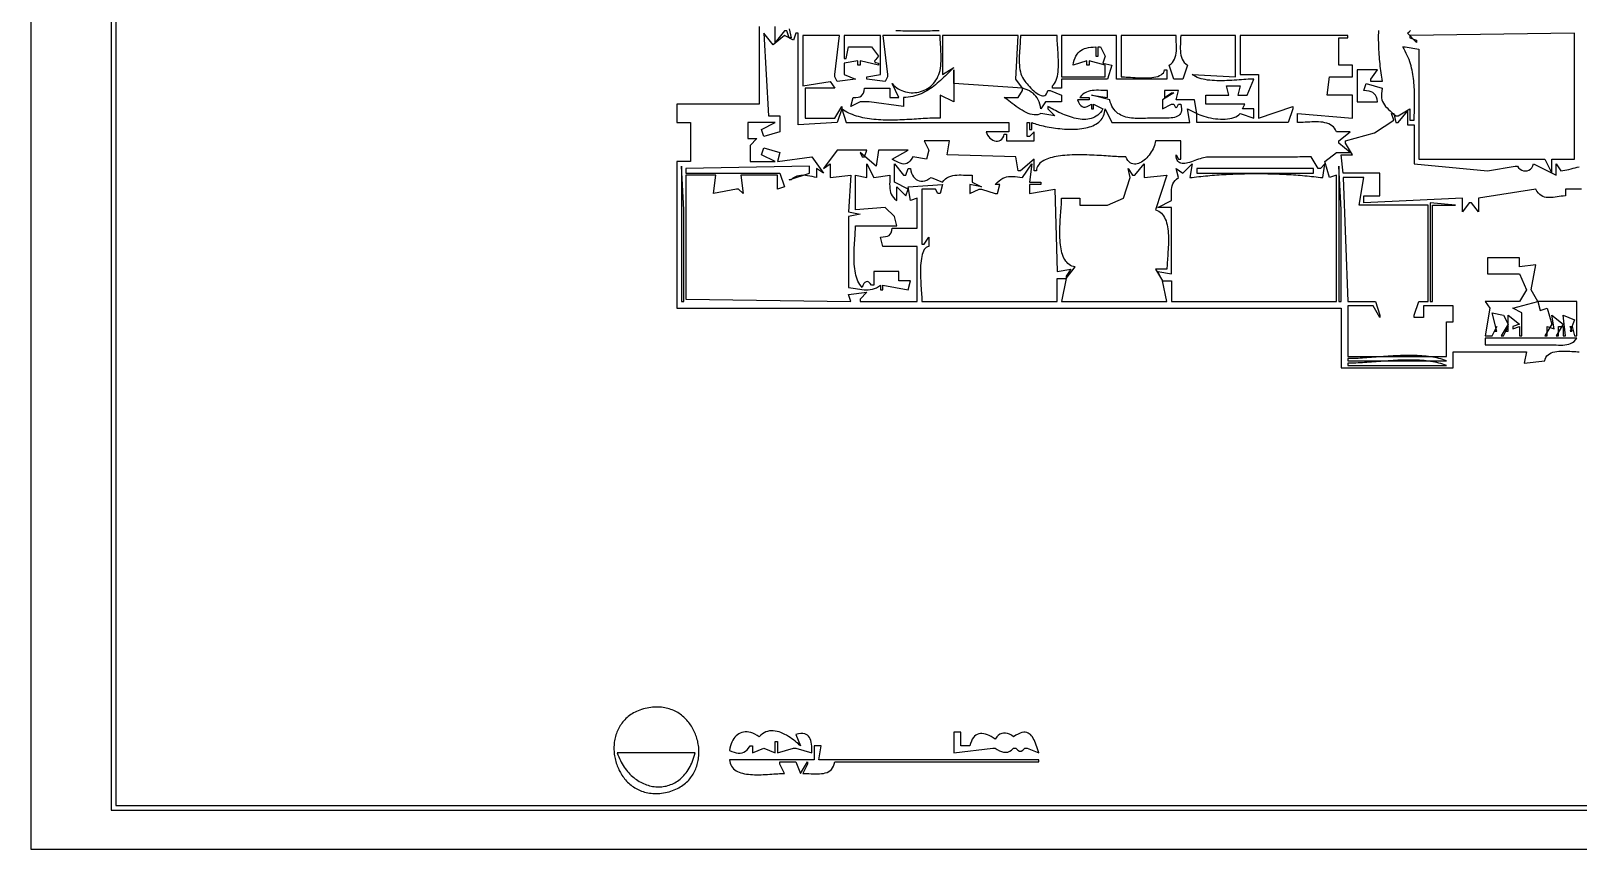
# Model space of a CAD drawing. Header units: metres. Extents: x 0 to 1224, y 0 to 792.
# Drawn here: x 0 to 676, y 0 to 357 of the extents above; entities that cross this region are included whole.
import ezdxf

# ---------------------------------------------------------------- set-up
doc = ezdxf.new("R2010")
doc.units = ezdxf.units.M

msp = doc.modelspace()

# ---------------------------------------------------------------- linework, layer by layer
for points in [[(0, 792), (0, 0), (1224, 0), (1224, 792), (0, 792)], [(35, 775), (35, 17), (1207, 17), (1207, 775), (35, 775)], [(37, 773), (37, 19), (1205, 19), (1205, 773), (37, 773)], [(318, 359), (318, 325), (282, 325), (282, 317), (288, 317), (288, 300), (282, 300), (282, 236), (572, 236), (572, 210), (621, 210), (621, 217), (653, 217), (652, 212), (661, 213), (661.1882, 213.8408), (661.4979, 214.5692), (661.9187, 215.1927), (662.4402, 215.7188), (663.0521, 216.1549), (663.7438, 216.5086), (664.5051, 216.7874), (665.3255, 216.9987), (666.1946, 217.15), (667.1021, 217.2488), (668.0376, 217.3027), (668.9906, 217.3191), (669.9508, 217.3055), (670.9078, 217.2694), (671.8511, 217.2183), (672.7705, 217.1597), (673.6554, 217.101), (674.4956, 217.0499), (675.2806, 217.0137), (676, 217)], [(331, 358), (332, 354), (331, 354), (330, 357), (329, 357), (325, 352), (325, 359)], [(320, 356), (322, 320), (327, 320), (327, 313), (320, 311), (319, 314), (325, 317), (313, 317), (313, 310), (317, 310), (314, 307), (314, 300), (325, 300), (319, 303), (320, 306), (327, 304), (326, 300), (341, 302), (346, 295), (343, 297), (343, 293), (342.0605, 293.2243), (341.0932, 293.4473), (340.1077, 293.6526), (339.1136, 293.8238), (338.1204, 293.9445), (337.1378, 293.9983), (336.1753, 293.9689), (335.2425, 293.8398), (334.349, 293.5948), (333.5043, 293.2174), (332.7181, 292.6912), (332, 292), (331, 292), (340, 295), (340, 298), (286, 297), (286, 295), (327, 295), (329, 289), (326, 288), (326, 294), (310, 294), (311, 286), (309, 288), (308, 288), (298, 286), (299, 294), (286, 294), (286, 240), (358, 239), (357, 242), (365, 243), (362, 240), (362, 239), (387, 239), (387, 263), (372, 263), (371, 267), (372.1485, 267.1052), (373.139, 267.2509), (373.9756, 267.4733), (374.6627, 267.8084), (375.2044, 268.2925), (375.605, 268.9616), (375.8688, 269.8521), (376, 271), (387, 271), (387, 284), (384, 283), (383, 289), (398, 290), (397, 286), (396, 286), (395, 288), (390, 288), (389, 288), (389, 264), (390, 264), (392, 267), (392, 263), (391.4271, 262.809), (390.9146, 262.5002), (390.4595, 262.0814), (390.0587, 261.5606), (389.7094, 260.9457), (389.4084, 260.2446), (389.1529, 259.4651), (388.9399, 258.6153), (388.7663, 257.7029), (388.6292, 256.7359), (388.5256, 255.7222), (388.4525, 254.6697), (388.4069, 253.5862), (388.3859, 252.4798), (388.3865, 251.3583), (388.4057, 250.2296), (388.4404, 249.1015), (388.4878, 247.9821), (388.5449, 246.8792), (388.6086, 245.8007), (388.6759, 244.7545), (388.744, 243.7486), (388.8098, 242.7907), (388.8703, 241.8889), (388.9225, 241.051), (388.9636, 240.285), (388.9904, 239.5986), (389, 239), (448, 239), (448, 249), (452, 249), (450, 239), (496, 239), (494, 248), (498, 248), (498, 239), (570, 239), (570, 294), (567, 293), (565, 300), (570, 304), (576, 304), (571, 308), (571, 309), (576, 313), (570, 313), (569.6456, 313.8137), (569.1981, 314.5231), (568.6649, 315.1349), (568.0536, 315.6556), (567.3717, 316.0919), (566.6268, 316.4504), (565.8263, 316.7378), (564.9777, 316.9606), (564.0887, 317.1255), (563.1667, 317.2391), (562.2192, 317.3081), (561.2538, 317.339), (560.278, 317.3385), (559.2993, 317.3133), (558.3253, 317.2699), (557.3634, 317.2151), (556.4212, 317.1553), (555.5063, 317.0973), (554.6261, 317.0476), (553.7881, 317.013), (553, 317), (553, 321), (577, 319), (577, 329), (566, 329), (567, 337), (577, 337), (577, 342), (571, 342), (571, 354), (575, 354), (575, 355), (528, 355), (528, 338), (536, 338), (536, 319), (551, 324), (551, 323), (549, 317), (509, 317), (509, 321), (509.6734, 320.6676), (510.4266, 320.3461), (511.2506, 320.0388), (512.1364, 319.7495), (513.0752, 319.4815), (514.058, 319.2385), (515.0759, 319.024), (516.1198, 318.8415), (517.181, 318.6947), (518.2503, 318.587), (519.319, 318.522), (520.378, 318.5032), (521.4185, 318.5342), (522.4314, 318.6185), (523.4078, 318.7597), (524.3388, 318.9613), (525.2155, 319.2269), (526.0289, 319.56), (526.7701, 319.9642), (527.4301, 320.443), (528, 321), (534, 319), (534, 323), (529, 323), (530, 325), (513, 325), (513, 329), (523, 329), (522, 333), (528, 333), (527, 329), (531, 329), (534, 336), (533.1792, 335.9905), (532.316, 335.9638), (531.4139, 335.9226), (530.4767, 335.8696), (529.508, 335.8074), (528.5115, 335.7387), (527.491, 335.6663), (526.4499, 335.5926), (525.3921, 335.5206), (524.3213, 335.4527), (523.241, 335.3917), (522.155, 335.3403), (521.0669, 335.3011), (519.9805, 335.2768), (518.8994, 335.2701), (517.8272, 335.2836), (516.7677, 335.3201), (515.7245, 335.3822), (514.7014, 335.4726), (513.7019, 335.5939), (512.7298, 335.7489), (511.7887, 335.9402), (510.8823, 336.1704), (510.0144, 336.4423), (509.1885, 336.7585), (508.4083, 337.1218), (507.6776, 337.5347), (507, 338), (526, 337), (526, 355), (502, 355), (501.9856, 354.0723), (501.9505, 353.1219), (501.9064, 352.1561), (501.8653, 351.1821), (501.839, 350.2072), (501.8394, 349.2385), (501.8783, 348.2834), (501.9676, 347.3492), (502.1191, 346.4429), (502.3448, 345.5719), (502.6564, 344.7435), (503.0659, 343.9648), (503.585, 343.2432), (504.2258, 342.5858), (505, 342), (503, 336), (499, 336), (497, 342), (497.7741, 342.5858), (498.4148, 343.2432), (498.934, 343.9648), (499.3435, 344.7435), (499.6551, 345.5719), (499.8808, 346.4429), (500.0323, 347.3492), (500.1216, 348.2835), (500.1605, 349.2385), (500.1609, 350.2072), (500.1346, 351.1821), (500.0935, 352.1561), (500.0494, 353.1219), (500.0143, 354.0723), (500, 355), (476, 355), (476, 337), (476.6584, 336.9874), (477.4028, 336.9529), (478.2229, 336.9015), (479.1088, 336.8382), (480.0503, 336.768), (481.0373, 336.6959), (482.0598, 336.6267), (483.1075, 336.5657), (484.1705, 336.5176), (485.2387, 336.4874), (486.3019, 336.4803), (487.3501, 336.5011), (488.3731, 336.5549), (489.3609, 336.6465), (490.3034, 336.7811), (491.1904, 336.9635), (492.0119, 337.1989), (492.7578, 337.492), (493.418, 337.848), (493.9825, 338.2718), (494.441, 338.7684), (494.7835, 339.3428), (495, 340), (496, 340), (496, 336), (474, 336), (474, 355), (450, 355), (450, 337), (469, 337), (469, 342), (462, 344), (462, 342), (461, 342), (461, 344), (455, 342), (455.248, 343.182), (455.5428, 344.2495), (455.8876, 345.2076), (456.2852, 346.0613), (456.7386, 346.8156), (457.2509, 347.4755), (457.8249, 348.0462), (458.4637, 348.5326), (459.1703, 348.9397), (459.9477, 349.2726), (460.7987, 349.5363), (461.7265, 349.7359), (462.734, 349.8763), (463.8241, 349.9627), (465, 350), (465, 346), (466, 346), (466, 350), (467, 350), (469, 346), (468, 343), (472, 342), (470, 336), (450, 336), (450, 332), (446, 332), (446, 333), (446.5099, 333.5203), (446.9539, 334.1258), (447.3358, 334.8094), (447.6598, 335.5643), (447.9295, 336.3836), (448.1491, 337.2603), (448.3224, 338.1876), (448.4534, 339.1586), (448.546, 340.1663), (448.6041, 341.2039), (448.6316, 342.2645), (448.6326, 343.3411), (448.6108, 344.4268), (448.5703, 345.5148), (448.5151, 346.5982), (448.4489, 347.67), (448.3758, 348.7233), (448.2997, 349.7513), (448.2245, 350.747), (448.1541, 351.7035), (448.0926, 352.614), (448.0437, 353.4715), (448.0116, 354.2691), (448, 355), (432, 355), (431.9878, 354.1675), (431.9545, 353.2865), (431.905, 352.363), (431.8443, 351.4031), (431.7771, 350.4127), (431.7084, 349.3979), (431.6432, 348.3648), (431.5862, 347.3192), (431.5425, 346.2673), (431.5168, 345.2151), (431.5141, 344.1686), (431.5394, 343.1338), (431.5974, 342.1167), (431.6931, 341.1234), (431.8314, 340.1599), (432.0172, 339.2322), (432.2554, 338.3463), (432.5509, 337.5083), (432.9085, 336.7242), (433.3333, 336), (433.6291, 335.5723), (433.9944, 335.077), (434.4215, 334.5278), (434.9028, 333.9383), (435.4307, 333.3221), (435.9975, 332.6931), (436.5957, 332.0647), (437.2177, 331.4508), (437.8558, 330.8649), (438.5024, 330.3208), (439.1499, 329.8321), (439.7907, 329.4124), (440.4172, 329.0756), (441.0217, 328.8351), (441.5967, 328.7047), (442.1346, 328.6981), (442.6277, 328.8289), (443.0683, 329.1109), (443.449, 329.5575), (443.7621, 330.1827), (444, 331), (445, 331), (450, 329), (450, 326), (443, 326), (441, 323), (440.7944, 324.0949), (440.5267, 325.1151), (440.195, 326.0626), (439.7978, 326.9394), (439.3334, 327.7478), (438.8001, 328.4898), (438.1963, 329.1674), (437.5204, 329.7829), (436.7706, 330.3382), (435.9453, 330.8354), (435.0429, 331.2767), (434.0616, 331.6642), (433, 332), (430, 336), (431, 355), (398, 355), (398, 338), (403, 341), (402.2611, 340.2887), (401.5293, 339.578), (400.8028, 338.8701), (400.0803, 338.1669), (399.3601, 337.4705), (398.6407, 336.7829), (397.9206, 336.1061), (397.1982, 335.4423), (396.472, 334.7934), (395.7405, 334.1616), (395.0022, 333.5487), (394.2554, 332.957), (393.4987, 332.3883), (392.7305, 331.8449), (391.9493, 331.3286), (391.1535, 330.8416), (390.3416, 330.386), (389.5121, 329.9636), (388.6635, 329.5766), (387.7941, 329.2271), (386.9026, 328.917), (385.9872, 328.6485), (385.0465, 328.4235), (384.079, 328.2441), (383.0831, 328.1123), (382.0572, 328.0303), (381, 328), (381, 324), (366, 326), (365, 326), (363, 326), (362, 326), (358, 324), (359, 328), (360.1786, 327.9925), (361.1498, 328.088), (361.9381, 328.3075), (362.5682, 328.672), (363.0648, 329.2025), (363.4525, 329.92), (363.756, 330.8455), (364, 332), (375, 332), (375, 328), (379, 328), (376, 334), (376.6304, 333.3505), (377.2956, 332.7605), (377.9923, 332.2296), (378.7172, 331.7574), (379.4669, 331.3436), (380.2383, 330.9878), (381.0281, 330.6897), (381.8329, 330.4489), (382.6494, 330.265), (383.4745, 330.1377), (384.3047, 330.0667), (385.1369, 330.0516), (385.9677, 330.0919), (386.7939, 330.1875), (387.6122, 330.3379), (388.4192, 330.5427), (389.2117, 330.8016), (389.9865, 331.1143), (390.7402, 331.4804), (391.4696, 331.8996), (392.1713, 332.3714), (392.8421, 332.8955), (393.4787, 333.4717), (394.0779, 334.0994), (394.6363, 334.7784), (395.1506, 335.5083), (395.6176, 336.2888), (396.034, 337.1194), (396.3966, 338), (396.6853, 338.8843), (396.9167, 339.8064), (397.0958, 340.7615), (397.2277, 341.745), (397.3177, 342.7522), (397.3709, 343.7786), (397.3924, 344.8194), (397.3874, 345.8699), (397.3611, 346.9257), (397.3185, 347.982), (397.2649, 349.0341), (397.2054, 350.0774), (397.1452, 351.1074), (397.0894, 352.1192), (397.0431, 353.1084), (397.0116, 354.0702), (397, 355), (372, 355), (374, 338), (374, 337), (373, 335), (365, 336), (365, 337), (371, 338), (371, 355), (355, 355), (355, 345), (356, 345), (357, 350), (367, 350), (370, 346), (369.3982, 345.1373), (368.845, 344.5017), (368.4316, 344.0437), (368.2492, 343.714), (368.389, 343.4631), (368.9422, 343.2415), (370, 343), (370, 342), (362, 344), (362, 342), (361, 342), (361, 344), (355, 343), (355, 338), (360, 336), (352, 335), (351, 337), (351, 338), (353, 355), (337, 355), (337, 333), (349, 335), (351, 332), (338, 332), (338, 319), (351, 319), (354, 324), (354, 323), (352, 317), (335, 316), (335, 356), (334, 356), (333, 353), (329, 355), (324, 351), (320, 356)], [(396.599, 357.0071), (395.6022, 356.9981), (394.6055, 356.9901), (393.6089, 356.9829), (392.6123, 356.9767), (391.6158, 356.9714), (390.6194, 356.9671), (389.6231, 356.9637), (388.6268, 356.9614), (387.6306, 356.9601), (386.6345, 356.9598), (385.6384, 356.9605), (384.6425, 356.9623), (383.6466, 356.9652), (382.6508, 356.9692), (381.6551, 356.9742), (380.6594, 356.9805), (379.6639, 356.9878), (378.6684, 356.9963), (377.673, 357.006)], [(588.3253, 357.2183), (588.2984, 356.1748), (588.2827, 355.1283), (588.278, 354.0798), (588.2841, 353.0302), (588.3008, 351.9804), (588.3279, 350.9313), (588.3651, 349.8839), (588.4123, 348.8391), (588.4693, 347.7978), (588.5358, 346.7609), (588.6116, 345.7294), (588.6965, 344.7041), (588.7903, 343.6861), (588.8928, 342.6762), (589.0038, 341.6753), (589.123, 340.6844), (589.2503, 339.7043), (589.3854, 338.7361), (589.5281, 337.7807), (589.6783, 336.8389), (589.8356, 335.9117), (590, 335), (585, 335), (585, 336), (588, 340), (579, 340), (579, 326), (588, 326), (587.7497, 327.1915), (587.4252, 328.1736), (587.0135, 328.9677), (586.5019, 329.5955), (585.8777, 330.0789), (585.1282, 330.4393), (584.2405, 330.6985), (583.202, 330.8782), (582, 331), (583, 334), (590, 332), (589.7691, 330.7931), (589.6478, 329.695), (589.6314, 328.6939), (589.7157, 327.7782), (589.896, 326.9362), (590.1679, 326.1562), (590.527, 325.4266), (590.9687, 324.7356), (591.4886, 324.0716), (592.0823, 323.4228), (592.7452, 322.7777), (593.4729, 322.1246), (594.2609, 321.4517), (595.1047, 320.7474), (596, 320), (597, 320), (602, 323), (602, 318), (604, 318), (604.0029, 319.1152), (604.011, 320.2149), (604.0227, 321.2997), (604.0365, 322.3704), (604.0512, 323.4274), (604.0652, 324.4713), (604.0771, 325.5029), (604.0856, 326.5228), (604.0891, 327.5314), (604.0863, 328.5296), (604.0757, 329.5178), (604.056, 330.4967), (604.0256, 331.467), (603.9833, 332.4291), (603.9274, 333.3839), (603.8567, 334.3318), (603.7697, 335.2735), (603.665, 336.2096), (603.5411, 337.1407), (603.3967, 338.0674), (603.2303, 338.9905), (603.0404, 339.9104), (602.8257, 340.8278), (602.5848, 341.7433), (602.3162, 342.6575), (602.0185, 343.5711), (601.6902, 344.4847), (601.33, 345.3988), (600.9365, 346.3142), (600.5081, 347.2313), (600.0435, 348.1509), (599.5413, 349.0736), (599, 350), (600, 350), (606, 349), (606, 301), (661, 301), (664, 295), (664, 301), (674, 301), (674, 356), (602, 355), (602, 354), (605, 353), (605, 352), (601, 356), (601.7612, 356.5761), (602.4018, 357.2304)], [(403, 340), (403, 326), (397, 329), (397, 319), (396.127, 318.9945), (395.2363, 318.979), (394.3289, 318.9543), (393.4058, 318.9215), (392.4678, 318.8815), (391.5161, 318.8355), (390.5515, 318.7843), (389.5751, 318.729), (388.5877, 318.6706), (387.5905, 318.6102), (386.5842, 318.5486), (385.5701, 318.487), (384.5489, 318.4263), (383.5217, 318.3675), (382.4894, 318.3117), (381.4531, 318.2598), (380.4136, 318.2129), (379.3721, 318.172), (378.3293, 318.138), (377.2864, 318.112), (376.2443, 318.095), (375.2039, 318.088), (374.1663, 318.092), (373.1324, 318.1079), (372.1031, 318.1369), (371.0795, 318.1799), (370.0625, 318.238), (369.0532, 318.3121), (368.0524, 318.4032), (367.0611, 318.5123), (366.0804, 318.6405), (365.1112, 318.7888), (364.1544, 318.9582), (363.2111, 319.1496), (362.2822, 319.3641), (361.3687, 319.6027), (360.4715, 319.8663), (359.5917, 320.1561), (358.7301, 320.473), (357.8879, 320.818), (357.0659, 321.1921), (356.2651, 321.5964), (355.4866, 322.0317), (354.7312, 322.4993), (354, 323), (356, 317), (427, 317), (427, 313), (417, 313), (417.2919, 312.1971), (417.6891, 311.4616), (418.1753, 310.8022), (418.7341, 310.2277), (419.3491, 309.7467), (420.0041, 309.3679), (420.6827, 309.1002), (421.3685, 308.9521), (422.0452, 308.9325), (422.6965, 309.05), (423.3061, 309.3134), (423.8575, 309.7314), (424.3346, 310.3126), (424.7208, 311.0659), (425, 312), (426, 312), (426, 309), (438, 309), (438, 313), (436, 311), (435, 311), (435, 317), (436, 317), (436, 314), (437, 314), (437, 317), (437.6015, 316.7885), (438.2457, 316.5772), (438.9298, 316.3671), (439.6514, 316.1595), (440.4076, 315.9555), (441.1959, 315.7562), (442.0137, 315.5628), (442.8584, 315.3764), (443.7273, 315.1982), (444.6178, 315.0293), (445.5273, 314.8708), (446.4531, 314.724), (447.3927, 314.5899), (448.3433, 314.4696), (449.3024, 314.3644), (450.2674, 314.2754), (451.2356, 314.2037), (452.2043, 314.1505), (453.1711, 314.1169), (454.1332, 314.104), (455.088, 314.1131), (456.0329, 314.1452), (456.9653, 314.2014), (457.8825, 314.2831), (458.7819, 314.3912), (459.6609, 314.5269), (460.5169, 314.6914), (461.3473, 314.8859), (462.1493, 315.1114), (462.9204, 315.3691), (463.658, 315.6601), (464.3594, 315.9857), (465.0221, 316.3469), (465.6433, 316.7448), (466.2204, 317.1808), (466.751, 317.6558), (467.2322, 318.171), (467.6615, 318.7276), (468.0362, 319.3267), (468.3538, 319.9694), (468.6116, 320.657), (468.807, 321.3905), (468.9373, 322.1711), (469, 323), (472, 317), (506, 317), (505, 323), (509, 321), (508, 327), (500, 327), (501, 331), (495, 331), (495, 328), (498, 330), (499, 330), (494, 327), (494, 323), (498, 325), (499, 325), (499.5339, 323.8485), (500, 323.4647), (500.466, 323.8485), (501, 325), (502, 325), (502.2501, 323.9666), (502.3595, 323.057), (502.3379, 322.2632), (502.1949, 321.5775), (501.9399, 320.9922), (501.5827, 320.4996), (501.1328, 320.0919), (500.5998, 319.7612), (499.9934, 319.5), (499.3231, 319.3005), (498.5985, 319.1548), (497.8292, 319.0553), (497.0249, 318.9941), (496.1951, 318.9637), (495.3494, 318.9561), (494.4974, 318.9637), (493.6488, 318.9787), (492.8131, 318.9934), (492, 319), (491.122, 318.9924), (490.2343, 318.9722), (489.3393, 318.9432), (488.4391, 318.9088), (487.5361, 318.8729), (486.6326, 318.8389), (485.7309, 318.8106), (484.8332, 318.7916), (483.942, 318.7855), (483.0594, 318.7961), (482.1879, 318.8268), (481.3296, 318.8815), (480.4869, 318.9637), (479.6621, 319.0771), (478.8574, 319.2254), (478.0753, 319.4121), (477.3179, 319.6409), (476.5877, 319.9155), (475.8868, 320.2395), (475.2176, 320.6166), (474.5823, 321.0504), (473.9834, 321.5446), (473.423, 322.1027), (472.9036, 322.7285), (472.4273, 323.4256), (471.9965, 324.1977), (471.6135, 325.0483), (471.2805, 325.9812), (471, 327), (463, 329), (470, 328), (470, 331), (469.0367, 331.0123), (468.0722, 331.0409), (467.1109, 331.0729), (466.1572, 331.0956), (465.2154, 331.0962), (464.29, 331.0619), (463.3852, 330.98), (462.5056, 330.8376), (461.6554, 330.6221), (460.839, 330.3207), (460.061, 329.9205), (459.3255, 329.4088), (458.637, 328.7729), (458, 328), (462, 328), (462, 327), (457, 327), (457.4128, 325.927), (457.8742, 325.0758), (458.3906, 324.4426), (458.9682, 324.0234), (459.6136, 323.8142), (460.333, 323.8112), (461.133, 324.0105), (462.0198, 324.408), (463, 325), (463, 323), (464, 323), (464, 325), (468, 323), (467.5012, 322.1815), (466.9605, 321.4536), (466.3804, 320.8125), (465.7634, 320.2548), (465.1122, 319.7768), (464.4293, 319.375), (463.7173, 319.0459), (462.9787, 318.7858), (462.2163, 318.5913), (461.4324, 318.4587), (460.6298, 318.3844), (459.811, 318.365), (458.9785, 318.3969), (458.135, 318.4764), (457.283, 318.6), (456.4251, 318.7643), (455.5638, 318.9655), (454.7019, 319.2001), (453.8417, 319.4646), (452.986, 319.7555), (452.1373, 320.069), (451.2981, 320.4018), (450.4711, 320.7501), (449.6588, 321.1106), (448.8638, 321.4794), (448.0887, 321.8533), (447.3361, 322.2284), (446.6085, 322.6014), (445.9085, 322.9686), (445.2387, 323.3265), (444.6016, 323.6714), (444, 324), (444, 323), (447, 320), (441, 321), (440.325, 320.6442), (439.6024, 320.426), (438.8378, 320.3348), (438.0372, 320.36), (437.2061, 320.4912), (436.3504, 320.7177), (435.4758, 321.0291), (434.588, 321.4147), (433.6928, 321.8642), (432.796, 322.3668), (431.9032, 322.912), (431.0203, 323.4894), (430.1529, 324.0884), (429.3068, 324.6984), (428.4878, 325.3089), (427.7016, 325.9094), (426.954, 326.4893), (426.2507, 327.038), (425.5974, 327.5451), (425, 328), (431, 328), (433, 331), (433, 332), (403, 334), (403, 340)], [(677, 288), (670, 288), (670, 285), (669.0504, 284.9482), (668.1224, 284.8583), (667.2162, 284.7437), (666.3321, 284.6176), (665.4704, 284.4933), (664.6316, 284.3843), (663.8159, 284.3038), (663.0236, 284.2651), (662.255, 284.2817), (661.5105, 284.3667), (660.7904, 284.5336), (660.095, 284.7956), (659.4246, 285.1662), (658.7796, 285.6586), (658.1603, 286.2861), (657.567, 287.0621), (657, 288), (632, 284), (632, 278), (629, 282), (628, 282), (625, 278), (625, 284), (582, 282), (582, 285), (589, 285), (589, 295), (573, 295), (572, 303), (577, 303), (574, 308), (574, 309), (586.6242, 312.5849), (595, 318), (594, 321), (595, 321), (596, 317), (597, 317), (601, 322), (601, 316), (604, 316), (604, 299), (636, 296), (648, 298), (649, 298), (649.5556, 297.2287), (650.2112, 296.6368), (650.9386, 296.222), (651.7101, 295.9819), (652.4977, 295.9143), (653.2736, 296.0168), (654.0098, 296.287), (654.6784, 296.7228), (655.2516, 297.3218), (655.7014, 298.0816), (656, 299), (666, 294), (666, 299), (668, 296), (668.8441, 296.0526), (669.7158, 296.1793), (670.6082, 296.3627), (671.5145, 296.5855), (672.428, 296.8302), (673.3418, 297.0795), (674.249, 297.316), (675.143, 297.5223), (676.0169, 297.681)], [(390, 309), (392, 305), (391, 301), (385, 302), (384.3908, 300.9608), (383.771, 300.1584), (383.1361, 299.5738), (382.4814, 299.1881), (381.8027, 298.9825), (381.0953, 298.938), (380.3549, 299.0359), (379.5769, 299.2573), (378.7569, 299.5832), (377.8904, 299.9949), (376.9729, 300.4734), (376, 301), (383, 305), (370, 305), (369, 298), (362, 304), (363, 302), (364, 302), (365, 305), (352, 305), (346, 297), (349, 299), (349, 293), (358, 294), (357, 278), (362, 277), (357, 276), (357, 245), (358.0197, 244.8704), (359.0184, 244.7231), (359.9981, 244.5686), (360.9608, 244.4174), (361.9085, 244.2802), (362.8432, 244.1675), (363.7669, 244.0898), (364.6815, 244.0578), (365.5892, 244.082), (366.4918, 244.173), (367.3915, 244.3414), (368.2901, 244.5977), (369.1897, 244.9525), (370.0923, 245.4164), (371, 246), (371, 244), (372, 244), (372, 246), (383, 244), (384, 248), (379, 248), (379, 252), (368, 252), (368, 246), (367, 246), (366.4017, 246.8608), (365.7973, 247.4), (365.204, 247.6376), (364.6387, 247.5935), (364.1186, 247.2878), (363.6607, 246.7403), (363.2821, 245.971), (363, 245), (362.4439, 245.645), (361.9445, 246.3381), (361.499, 247.0762), (361.1047, 247.8564), (360.7589, 248.6754), (360.459, 249.5302), (360.2022, 250.4177), (359.9858, 251.335), (359.8072, 252.2787), (359.6635, 253.2461), (359.5522, 254.2338), (359.4706, 255.2389), (359.4159, 256.2582), (359.3854, 257.2888), (359.3764, 258.3275), (359.3863, 259.3712), (359.4123, 260.417), (359.4517, 261.4616), (359.5018, 262.502), (359.56, 263.5352), (359.6236, 264.5581), (359.6897, 265.5675), (359.7558, 266.5605), (359.8192, 267.5339), (359.8771, 268.4847), (359.9268, 269.4098), (359.9656, 270.306), (359.9909, 271.1705), (360, 272), (378, 272), (377, 276), (373, 280), (360, 279), (360, 294), (365, 293), (365, 299), (368, 293), (375, 294), (374.9879, 293.031), (374.9615, 292.0626), (374.9356, 291.1002), (374.9254, 290.1493), (374.9456, 289.2152), (375.0113, 288.3035), (375.1374, 287.4194), (375.3388, 286.5684), (375.6306, 285.756), (376.0277, 284.9875), (376.5449, 284.2684), (377.1974, 283.6041), (378, 283), (378, 289), (382, 285), (383, 288), (377, 291), (377, 299), (381, 294), (382, 294), (383, 297), (384, 297), (384.2115, 295.9173), (384.5088, 294.9443), (384.887, 294.0843), (385.3414, 293.3404), (385.8669, 292.7158), (386.4587, 292.2139), (387.1121, 291.8378), (387.8221, 291.5907), (388.5839, 291.476), (389.3927, 291.4968), (390.2435, 291.6563), (391.1316, 291.9579), (392.052, 292.4047), (393, 293), (398, 291), (398.5858, 291.7741), (399.2432, 292.4148), (399.9649, 292.934), (400.7435, 293.3435), (401.572, 293.6551), (402.4429, 293.8808), (403.3492, 294.0323), (404.2835, 294.1216), (405.2386, 294.1605), (406.2072, 294.1609), (407.1821, 294.1346), (408.1561, 294.0935), (409.1219, 294.0494), (410.0723, 294.0143), (411, 294), (411, 291), (415, 289), (410, 290), (410, 286), (414, 288), (415, 288), (421, 286), (422, 286), (423, 290), (421, 290), (421.846, 290.8757), (422.6772, 291.6093), (423.5012, 292.2102), (424.3254, 292.6879), (425.1574, 293.0518), (426.0048, 293.3113), (426.8751, 293.476), (427.7758, 293.5551), (428.7145, 293.5583), (429.6987, 293.495), (430.736, 293.3745), (431.8339, 293.2063), (433, 293), (437, 299), (436, 291), (441, 291), (441, 290), (436, 290), (436, 286), (447, 288), (448, 252), (454, 253), (452, 250), (452, 249), (456, 254), (455.2413, 254.1643), (454.5387, 254.4041), (453.8901, 254.7158), (453.2935, 255.0959), (452.7471, 255.541), (452.2487, 256.0477), (451.7966, 256.6123), (451.3887, 257.2316), (451.0231, 257.902), (450.6978, 258.62), (450.4108, 259.3822), (450.1602, 260.1851), (449.944, 261.0253), (449.7604, 261.8993), (449.6072, 262.8036), (449.4826, 263.7347), (449.3845, 264.6893), (449.3112, 265.6637), (449.2605, 266.6547), (449.2305, 267.6586), (449.2192, 268.672), (449.2248, 269.6915), (449.2452, 270.7136), (449.2785, 271.7349), (449.3227, 272.7518), (449.3759, 273.7609), (449.436, 274.7587), (449.5012, 275.7418), (449.5696, 276.7067), (449.639, 277.6499), (449.7076, 278.568), (449.7734, 279.4575), (449.8345, 280.315), (449.8888, 281.1369), (449.9345, 281.9198), (449.9696, 282.6603), (449.992, 283.3548), (450, 284), (458, 284), (458, 281), (470, 281), (477, 284), (480, 293), (479, 297), (481, 294), (482, 294), (486, 299), (486, 293), (496, 294), (491, 279), (491.746, 278.7234), (492.4266, 278.3701), (493.0445, 277.9442), (493.6025, 277.4498), (494.1033, 276.8914), (494.5496, 276.273), (494.9441, 275.5989), (495.2897, 274.8733), (495.589, 274.1005), (495.8447, 273.2846), (496.0597, 272.43), (496.2366, 271.5407), (496.3783, 270.6211), (496.4873, 269.6754), (496.5665, 268.7078), (496.6186, 267.7224), (496.6463, 266.7237), (496.6524, 265.7157), (496.6397, 264.7026), (496.6107, 263.6888), (496.5684, 262.6785), (496.5153, 261.6758), (496.4544, 260.685), (496.3882, 259.7103), (496.3196, 258.756), (496.2512, 257.8262), (496.1858, 256.9252), (496.1262, 256.0572), (496.0751, 255.2265), (496.0352, 254.4372), (496.0092, 253.6936), (496, 253), (491, 253), (494, 248), (492, 252), (498, 251), (498, 280), (492, 280), (498, 283), (497.9909, 283.9897), (497.9734, 284.9631), (497.9641, 285.9165), (497.9796, 286.8463), (498.0367, 287.7488), (498.152, 288.6205), (498.3421, 289.4577), (498.6239, 290.2568), (499.0139, 291.0142), (499.5287, 291.7263), (500.1852, 292.3894), (501, 293), (500, 297), (503, 295), (507, 299), (506, 293), (506.9618, 293.1192), (507.9276, 293.2342), (508.8974, 293.345), (509.8708, 293.4517), (510.8479, 293.5541), (511.8284, 293.6524), (512.8122, 293.7465), (513.7991, 293.8365), (514.7891, 293.9222), (515.7819, 294.0038), (516.7774, 294.0811), (517.7756, 294.1543), (518.7761, 294.2233), (519.779, 294.2882), (520.784, 294.3488), (521.7911, 294.4053), (522.7999, 294.4576), (523.8106, 294.5057), (524.8228, 294.5496), (525.8364, 294.5893), (526.8513, 294.6249), (527.8674, 294.6563), (528.8844, 294.6834), (529.9024, 294.7064), (530.921, 294.7253), (531.9402, 294.7399), (532.9599, 294.7504), (533.9798, 294.7566), (534.9999, 294.7587), (536.02, 294.7566), (537.0399, 294.7504), (538.0596, 294.7399), (539.0788, 294.7253), (540.0975, 294.7065), (541.1154, 294.6835), (542.1325, 294.6563), (543.1485, 294.6249), (544.1635, 294.5894), (545.1771, 294.5496), (546.1893, 294.5057), (547.1999, 294.4576), (548.2088, 294.4053), (549.2158, 294.3489), (550.2208, 294.2882), (551.2237, 294.2234), (552.2243, 294.1544), (553.2224, 294.0812), (554.218, 294.0038), (555.2108, 293.9222), (556.2008, 293.8365), (557.1877, 293.7466), (558.1715, 293.6524), (559.152, 293.5542), (560.129, 293.4517), (561.1025, 293.345), (562.0722, 293.2342), (563.0381, 293.1192), (564, 293), (565, 299), (563, 297), (562, 297), (559, 302), (557.9992, 301.9998), (556.9984, 301.9996), (555.9975, 301.9991), (554.9967, 301.9984), (553.9959, 301.9976), (552.995, 301.9967), (551.9941, 301.9956), (550.9932, 301.9944), (549.9923, 301.9931), (548.9914, 301.9917), (547.9905, 301.9902), (546.9896, 301.9886), (545.9887, 301.9869), (544.9878, 301.9852), (543.9868, 301.9835), (542.9859, 301.9817), (541.985, 301.98), (540.9841, 301.9782), (539.9831, 301.9764), (538.9822, 301.9746), (537.9813, 301.9729), (536.9804, 301.9712), (535.9795, 301.9696), (534.9786, 301.968), (533.9777, 301.9665), (532.9769, 301.9651), (531.976, 301.9638), (530.9752, 301.9626), (529.9744, 301.9615), (528.9736, 301.9606), (527.9728, 301.9598), (526.972, 301.9591), (525.9713, 301.9587), (524.9705, 301.9584), (523.9699, 301.9583), (522.9692, 301.9584), (521.9685, 301.9587), (520.9679, 301.9593), (519.9673, 301.9601), (518.9668, 301.9612), (517.9662, 301.9625), (516.9657, 301.9641), (515.9653, 301.966), (514.9648, 301.9682), (513.9645, 301.9707)], [(513.9644, 301.9707), (513.3281, 301.937), (512.6563, 301.8393), (511.9544, 301.6872), (511.2281, 301.4902), (510.4827, 301.2582), (509.7237, 301.0006), (508.9567, 300.7271), (508.1871, 300.4475), (507.4204, 300.1713), (506.6621, 299.9082), (505.9177, 299.6678), (505.1926, 299.4598), (504.4924, 299.2938), (503.8225, 299.1794), (503.1885, 299.1264), (502.5958, 299.1444), (502.0499, 299.2429), (501.5563, 299.4317), (501.1204, 299.7204), (500.7478, 300.1186), (500.444, 300.6361), (500.2144, 301.2823), (500.0646, 302.0671), (500, 303), (501, 301), (502, 301), (502, 309), (492, 309), (491, 309), (490.8974, 308.3497), (490.7348, 307.6764), (490.5158, 306.9864), (490.2441, 306.2863), (489.9235, 305.5822), (489.5577, 304.8806), (489.1503, 304.1879), (488.7051, 303.5104), (488.2259, 302.8545), (487.7162, 302.2265), (487.1799, 301.6329), (486.6206, 301.08), (486.0421, 300.5741), (485.448, 300.1216), (484.8421, 299.729), (484.2281, 299.4025), (483.6097, 299.1486), (482.9906, 298.9735), (482.3745, 298.8838), (481.7651, 298.8857), (481.1662, 298.9856), (480.5815, 299.1899), (480.0146, 299.5049), (479.4693, 299.9371), (478.9493, 300.4927), (478.4582, 301.1782), (478, 302), (477.4411, 302.0056), (476.8299, 302.0218), (476.169, 302.0475), (475.4611, 302.0816), (474.7091, 302.1232), (473.9155, 302.1711), (473.0831, 302.2243), (472.2146, 302.2818), (471.3128, 302.3425), (470.3802, 302.4053), (469.4197, 302.4692), (468.434, 302.5332), (467.4257, 302.5961), (466.3975, 302.6571), (465.3523, 302.7149), (464.2926, 302.7685), (463.2213, 302.8169), (462.1409, 302.8591), (461.0543, 302.894), (459.9641, 302.9205), (458.8731, 302.9376), (457.7839, 302.9442), (456.6993, 302.9393), (455.622, 302.9219), (454.5547, 302.8908), (453.5001, 302.8451), (452.4609, 302.7836), (451.4398, 302.7054), (450.4395, 302.6093), (449.4628, 302.4944), (448.5124, 302.3596), (447.591, 302.2037), (446.7012, 302.0259), (445.8458, 301.8249), (445.0275, 301.5999), (444.249, 301.3496), (443.5131, 301.0732), (442.8224, 300.7694), (442.1796, 300.4373), (441.5876, 300.0758), (441.0488, 299.6839), (440.5662, 299.2605), (440.1424, 298.8046), (439.78, 298.315), (439.4819, 297.7908), (439.2507, 297.231), (439.0892, 296.6344), (439, 296), (438, 296), (438, 301), (432, 296), (431, 296), (430, 302), (400, 303), (401, 309), (390, 309)], [(284, 298), (284, 239), (285, 239), (285, 279), (284, 298)], [(571, 298), (571, 239), (572, 239), (572, 279), (571, 298)], [(509, 297), (509, 295), (560, 295), (560, 297), (509, 297)], [(573, 293), (575, 239), (587, 239), (589, 233), (589, 232), (586, 237), (575, 237), (575, 215), (618, 215), (618, 230), (621, 230), (621, 237), (608, 237), (608, 232), (604, 232), (604, 233), (606, 239), (610, 239), (610, 281), (580, 281), (582, 293), (573, 293)], [(611, 282), (611, 239), (612, 239), (612, 281), (622, 281), (611, 282)], [(636, 258), (636, 251), (650, 251), (653, 244), (650, 239), (635, 239), (637, 236), (635, 224), (638, 224), (640, 228), (639, 226), (640, 226), (638, 234), (643, 233), (645, 229), (642, 224), (643, 224), (645, 228), (644, 226), (645, 226), (645, 233), (650, 229), (647, 228), (647, 227), (650, 228), (650, 224), (651, 224), (651, 234), (647, 236), (658, 239), (659, 235), (662, 236), (664, 229), (661, 224), (662, 224), (662, 228), (665, 227), (664, 233), (669, 229), (666, 224), (667, 224), (667, 228), (669, 228), (669, 224), (670, 224), (669, 233), (674, 231), (672, 226), (673, 226), (672, 228), (673, 228), (674, 224), (675, 224), (675, 239), (658, 239), (655, 244), (657, 255), (650, 254), (650, 258), (636, 258)], [(635, 223), (635, 220), (664, 220), (664.9715, 219.9878), (665.9415, 219.9611), (666.9047, 219.935), (667.8558, 219.9244), (668.7896, 219.9443), (669.7007, 220.0097), (670.5839, 220.1356), (671.4338, 220.3369), (672.2452, 220.6287), (673.0128, 221.0259), (673.7314, 221.5435), (674.3955, 222.1965), (675, 223), (635, 223)], [(575, 214), (575, 213), (618, 213), (617.2218, 213.3082), (616.419, 213.5912), (615.5926, 213.8498), (614.7437, 214.0849), (613.8733, 214.2974), (612.9827, 214.4879), (612.0729, 214.6576), (611.1449, 214.8071), (610.2, 214.9373), (609.2392, 215.0491), (608.2637, 215.1434), (607.2744, 215.221), (606.2726, 215.2827), (605.2593, 215.3295), (604.2356, 215.3621), (603.2027, 215.3814), (602.1616, 215.3883), (601.1135, 215.3836), (600.0594, 215.3683), (599.0004, 215.343), (597.9377, 215.3088), (596.8724, 215.2664), (595.8055, 215.2166), (594.7382, 215.1605), (593.6716, 215.0987), (592.6067, 215.0323), (591.5447, 214.9619), (590.4867, 214.8885), (589.4338, 214.813), (588.387, 214.7361), (587.3475, 214.6588), (586.3165, 214.5818), (585.2949, 214.5061), (584.2839, 214.4325), (583.2847, 214.3618), (582.2982, 214.295), (581.3256, 214.2328), (580.3681, 214.1762), (579.4267, 214.1259), (578.5025, 214.0828), (577.5966, 214.0479), (576.7102, 214.0218), (575.8442, 214.0056), (575, 214)], [(575, 212), (575, 211), (618, 211), (617.2218, 211.3082), (616.419, 211.5912), (615.5926, 211.8498), (614.7436, 212.0849), (613.8733, 212.2974), (612.9827, 212.4879), (612.0728, 212.6576), (611.1449, 212.8071), (610.2, 212.9373), (609.2392, 213.0491), (608.2636, 213.1434), (607.2744, 213.221), (606.2725, 213.2827), (605.2592, 213.3295), (604.2356, 213.3621), (603.2027, 213.3814), (602.1616, 213.3883), (601.1134, 213.3836), (600.0593, 213.3683), (599.0004, 213.343), (597.9377, 213.3088), (596.8724, 213.2664), (595.8055, 213.2166), (594.7382, 213.1605), (593.6715, 213.0987), (592.6067, 213.0323), (591.5447, 212.9619), (590.4867, 212.8885), (589.4337, 212.813), (588.387, 212.7361), (587.3475, 212.6588), (586.3165, 212.5818), (585.2949, 212.5061), (584.2839, 212.4325), (583.2847, 212.3618), (582.2982, 212.295), (581.3256, 212.2328), (580.3681, 212.1762), (579.4267, 212.1259), (578.5025, 212.0828), (577.5966, 212.0479), (576.7102, 212.0218), (575.8442, 212.0056), (575, 212)], [(269, 61.5208), (268.1783, 61.3383), (267.3824, 61.1306), (266.612, 60.8983), (265.867, 60.6422), (265.1473, 60.3629), (264.4526, 60.0612), (263.7829, 59.7377), (263.138, 59.3932), (262.5178, 59.0282), (261.922, 58.6436), (261.3506, 58.24), (260.8034, 57.8181), (260.2803, 57.3786), (259.781, 56.9222), (259.3056, 56.4496), (258.8537, 55.9614), (258.4253, 55.4585), (258.0201, 54.9414), (257.6382, 54.4109), (257.2792, 53.8676), (256.9432, 53.3123), (256.6298, 52.7456), (256.339, 52.1683), (256.0706, 51.581), (255.8245, 50.9844), (255.6005, 50.3793), (255.3984, 49.7663), (255.2182, 49.1461), (255.0596, 48.5194), (254.9226, 47.8869), (254.8069, 47.2493), (254.7125, 46.6073), (254.6391, 45.9615), (254.5867, 45.3128), (254.555, 44.6617), (254.544, 44.009), (254.5535, 43.3553), (254.5832, 42.7014), (254.6332, 42.048), (254.7032, 41.3956), (254.793, 40.7452), (254.9026, 40.0972), (255.0318, 39.4525), (255.1804, 38.8117), (255.3484, 38.1755), (255.5354, 37.5446), (255.7414, 36.9198), (255.9663, 36.3016), (256.2099, 35.6908), (256.472, 35.0881), (256.7525, 34.4942), (257.0512, 33.9097), (257.3681, 33.3354), (257.7028, 32.772), (258.0554, 32.2201), (258.4256, 31.6805), (258.8134, 31.1538), (259.2184, 30.6408), (259.6407, 30.1421), (260.0801, 29.6584), (260.5363, 29.1904), (261.0093, 28.7389), (261.4989, 28.3044), (262.0049, 27.8878), (262.5273, 27.4897), (263.0658, 27.1107), (263.6203, 26.7517), (264.1907, 26.4132), (264.7768, 26.096), (265.3785, 25.8007), (265.9955, 25.5282), (266.6279, 25.2789), (267.2753, 25.0538), (267.9377, 24.8533), (268.615, 24.6784), (269.3069, 24.5295), (270.0133, 24.4075), (270.7341, 24.313), (271.4691, 24.2467), (272.2182, 24.2093), (272.9812, 24.2015), (273.758, 24.2241), (274.5484, 24.2776), (275.3523, 24.3628), (276.1695, 24.4804), (277, 24.6311), (277.8223, 24.8107), (278.6193, 25.0152), (279.3911, 25.2438), (280.1379, 25.4959), (280.8597, 25.7707), (281.5567, 26.0676), (282.2291, 26.386), (282.8771, 26.7251), (283.5006, 27.0843), (284.1, 27.4628), (284.6754, 27.8601), (285.2268, 28.2755), (285.7544, 28.7082), (286.2585, 29.1577), (286.739, 29.6231), (287.1962, 30.1039), (287.6303, 30.5994), (288.0413, 31.1089), (288.4293, 31.6317), (288.7947, 32.1672), (289.1374, 32.7147), (289.4577, 33.2734), (289.7556, 33.8428), (290.0314, 34.4222), (290.2851, 35.0108), (290.5169, 35.608), (290.727, 36.2132), (290.9155, 36.8256), (291.0826, 37.4446), (291.2283, 38.0695), (291.3529, 38.6996), (291.4564, 39.3343), (291.539, 39.9729), (291.601, 40.6147), (291.6423, 41.259), (291.6632, 41.9052), (291.6638, 42.5525), (291.6442, 43.2004), (291.6046, 43.8481), (291.5452, 44.495), (291.466, 45.1404), (291.3673, 45.7835), (291.2491, 46.4238), (291.1116, 47.0606), (290.955, 47.6931), (290.7794, 48.3208), (290.5849, 48.9429), (290.3717, 49.5588), (290.1399, 50.1677), (289.8898, 50.7691), (289.6213, 51.3622), (289.3347, 51.9464), (289.0301, 52.5209), (288.7077, 53.0852), (288.3675, 53.6385), (288.0098, 54.1802), (287.6347, 54.7096), (287.2423, 55.226), (286.8328, 55.7287), (286.4063, 56.2171), (285.963, 56.6905), (285.503, 57.1482), (285.0264, 57.5895), (284.5335, 58.0138), (284.0242, 58.4205), (283.4989, 58.8087), (282.9576, 59.1779), (282.4005, 59.5273), (281.8276, 59.8564), (281.2393, 60.1643), (280.6355, 60.4505), (280.0165, 60.7143), (279.3824, 60.955), (278.7334, 61.1719), (278.0695, 61.3643), (277.391, 61.5316), (276.6979, 61.6732), (275.9904, 61.7882), (275.2687, 61.8761), (274.533, 61.9361), (273.7832, 61.9677), (273.0197, 61.9701), (272.2425, 61.9426), (271.4518, 61.8846), (270.6477, 61.7954), (269.8303, 61.6744), (269, 61.5208)], [(305, 43), (306.0245, 42.584), (307.0009, 42.2564), (307.9316, 42.0275), (308.8187, 41.9077), (309.6646, 41.9075), (310.4714, 42.0372), (311.2415, 42.3073), (311.9772, 42.7282), (312.6806, 43.3103), (313.3541, 44.0641), (314, 45), (315, 45), (315, 42), (320, 44), (325, 42), (325, 47), (326, 47), (326, 42), (333, 44), (334, 44), (341, 42), (340.99, 43.0209), (340.9618, 44.004), (340.9071, 44.9425), (340.8175, 45.8295), (340.6849, 46.6584), (340.5008, 47.4223), (340.2569, 48.1145), (339.9449, 48.7282), (339.5565, 49.2567), (339.0834, 49.6931), (338.5173, 50.0307), (337.8498, 50.2628), (337.0726, 50.3825), (336.1775, 50.3831), (335.156, 50.2579), (334, 50), (336, 45), (335.4816, 45.5044), (334.9163, 46.0258), (334.3078, 46.5579), (333.6597, 47.0944), (332.9757, 47.629), (332.2594, 48.1552), (331.5145, 48.6668), (330.7446, 49.1575), (329.9533, 49.6209), (329.1443, 50.0508), (328.3212, 50.4407), (327.4877, 50.7844), (326.6475, 51.0755), (325.8041, 51.3078), (324.9612, 51.4748), (324.1225, 51.5703), (323.2916, 51.5879), (322.4721, 51.5214), (321.6678, 51.3643), (320.8821, 51.1104), (320.1189, 50.7534), (319.3817, 50.2868), (318.6742, 49.7044), (318, 49), (317.0573, 49.6124), (316.1349, 50.118), (315.2347, 50.5193), (314.3585, 50.8191), (313.5082, 51.02), (312.6859, 51.1248), (311.8934, 51.1362), (311.1325, 51.0569), (310.4054, 50.8895), (309.7137, 50.6369), (309.0596, 50.3016), (308.4448, 49.8864), (307.8713, 49.394), (307.341, 48.8272), (306.8559, 48.1885), (306.4178, 47.4807), (306.0286, 46.7065), (305.6903, 45.8686), (305.4049, 44.9698), (305.1741, 44.0127), (305, 43)], [(403, 51), (403, 42), (420, 44), (421, 44), (421.9027, 43.3757), (422.8181, 42.8683), (423.7392, 42.4947), (424.6592, 42.2715), (425.571, 42.2156), (426.468, 42.3438), (427.343, 42.6727), (428.1893, 43.2191), (429, 44), (430, 44), (430.864, 43.1298), (431.632, 42.6947), (432.3679, 42.6947), (433.1359, 43.1298), (434, 44), (435, 44), (440, 42), (439.7355, 42.8541), (439.47, 43.7047), (439.1997, 44.5442), (438.9204, 45.3649), (438.6284, 46.1591), (438.3196, 46.9191), (437.9902, 47.6372), (437.6361, 48.3058), (437.2534, 48.9172), (436.8383, 49.4638), (436.3867, 49.9378), (435.8948, 50.3315), (435.3585, 50.6374), (434.7739, 50.8478), (434.1372, 50.9549), (433.4443, 50.9511), (432.6914, 50.8287), (431.8744, 50.5801), (430.9894, 50.1975), (430.0326, 49.6734), (429, 49), (428.0911, 49.6211), (427.2005, 50.0985), (426.3302, 50.426), (425.4826, 50.5974), (424.6599, 50.6064), (423.8644, 50.447), (423.0984, 50.1128), (422.3642, 49.5977), (421.6639, 48.8955), (421, 48), (420.133, 48.5891), (419.2751, 49.1031), (418.4297, 49.5379), (417.6008, 49.8894), (416.7919, 50.1535), (416.0068, 50.3259), (415.2491, 50.4027), (414.5227, 50.3796), (413.8312, 50.2526), (413.1782, 50.0175), (412.5676, 49.6702), (412.003, 49.2067), (411.4881, 48.6227), (411.0266, 47.9141), (410.6223, 47.0769), (410.2789, 46.1069), (410, 45), (406, 45), (406, 51), (403, 51)], [(256, 42), (256.3002, 41.1356), (256.6241, 40.2955), (256.9709, 39.4798), (257.3399, 38.6886), (257.7302, 37.9222), (258.1411, 37.1807), (258.5717, 36.4641), (259.0213, 35.7728), (259.4891, 35.1068), (259.9742, 34.4663), (260.4759, 33.8514), (260.9934, 33.2624), (261.5259, 32.6992), (262.0726, 32.1622), (262.6327, 31.6515), (263.2054, 31.1671), (263.79, 30.7094), (264.3856, 30.2783), (264.9914, 29.8741), (265.6067, 29.497), (266.2306, 29.147), (266.8624, 28.8244), (267.5013, 28.5293), (268.1465, 28.2618), (268.7971, 28.0221), (269.4524, 27.8104), (270.1117, 27.6268), (270.774, 27.4714), (271.4386, 27.3445), (272.1048, 27.2461), (272.7717, 27.1764), (273.4386, 27.1357), (274.1045, 27.1239), (274.7689, 27.1414), (275.4307, 27.1881), (276.0894, 27.2644), (276.744, 27.3703), (277.3938, 27.5061), (278.038, 27.6718), (278.6758, 27.8676), (279.3064, 28.0936), (279.929, 28.3501), (280.5428, 28.6371), (281.147, 28.9549), (281.7409, 29.3036), (282.3236, 29.6832), (282.8944, 30.0941), (283.4524, 30.5363), (283.9968, 31.01), (284.527, 31.5154), (285.042, 32.0526), (285.5411, 32.6217), (286.0234, 33.2229), (286.4883, 33.8564), (286.9349, 34.5223), (287.3624, 35.2208), (287.77, 35.9521), (288.1569, 36.7162), (288.5224, 37.5133), (288.8656, 38.3436), (289.1857, 39.2073), (289.482, 40.1045), (289.7537, 41.0353), (290, 42), (256, 42)], [(342, 45), (342, 39), (305, 39), (305.1081, 38.1824), (305.2969, 37.4323), (305.5624, 36.7472), (305.9006, 36.1242), (306.3072, 35.5607), (306.7783, 35.0539), (307.3099, 34.6013), (307.8977, 34.2001), (308.5378, 33.8475), (309.2261, 33.541), (309.9585, 33.2778), (310.731, 33.0553), (311.5394, 32.8706), (312.3798, 32.7213), (313.248, 32.6045), (314.14, 32.5175), (315.0517, 32.4577), (315.9791, 32.4224), (316.918, 32.4089), (317.8644, 32.4145), (318.8143, 32.4365), (319.7635, 32.4722), (320.7081, 32.5189), (321.6438, 32.574), (322.5668, 32.6347), (323.4728, 32.6983), (324.3579, 32.7622), (325.2179, 32.8236), (326.0488, 32.8799), (326.8465, 32.9284), (327.607, 32.9664), (328.3262, 32.9911), (329, 33), (327, 37), (327, 38), (334, 38), (336, 33), (339, 38), (339, 37), (337, 33), (337.8772, 32.9866), (338.7796, 32.9525), (339.6999, 32.9069), (340.631, 32.8587), (341.5656, 32.8171), (342.4967, 32.791), (343.4169, 32.7897), (344.3191, 32.8221), (345.1961, 32.8973), (346.0408, 33.0244), (346.8459, 33.2124), (347.6042, 33.4705), (348.3086, 33.8077), (348.9519, 34.2331), (349.5269, 34.7557), (350.0264, 35.3846), (350.4432, 36.1289), (350.7701, 36.9977), (351, 38), (440, 38), (440, 39), (344, 39), (345, 45), (342, 45)]]:
    msp.add_lwpolyline(points)

doc.saveas('drawing.dxf')
